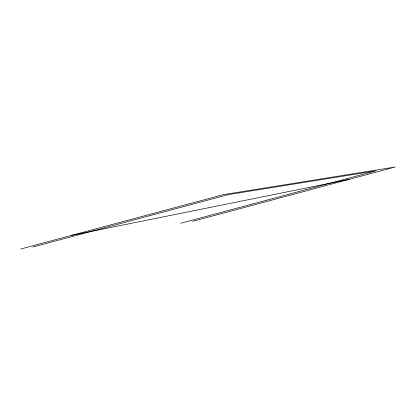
<?xml version="1.0" encoding="UTF-8"?>
<svg xmlns="http://www.w3.org/2000/svg" width="416" height="416" viewBox="0 0 416 416"><rect width="100%" height="100%" fill="white"/><g stroke="black" fill="none" stroke-linecap="round" stroke-linejoin="round"><path stroke-width="0.62" d="M20.8 248.992L223.34 194.657L395.2 167.008L192.66 221.343M32.833 247.057L228.28 194.62L376.08 170.846L180.632 223.278M71.432 235.409L349.201 179.348"/></g></svg>
